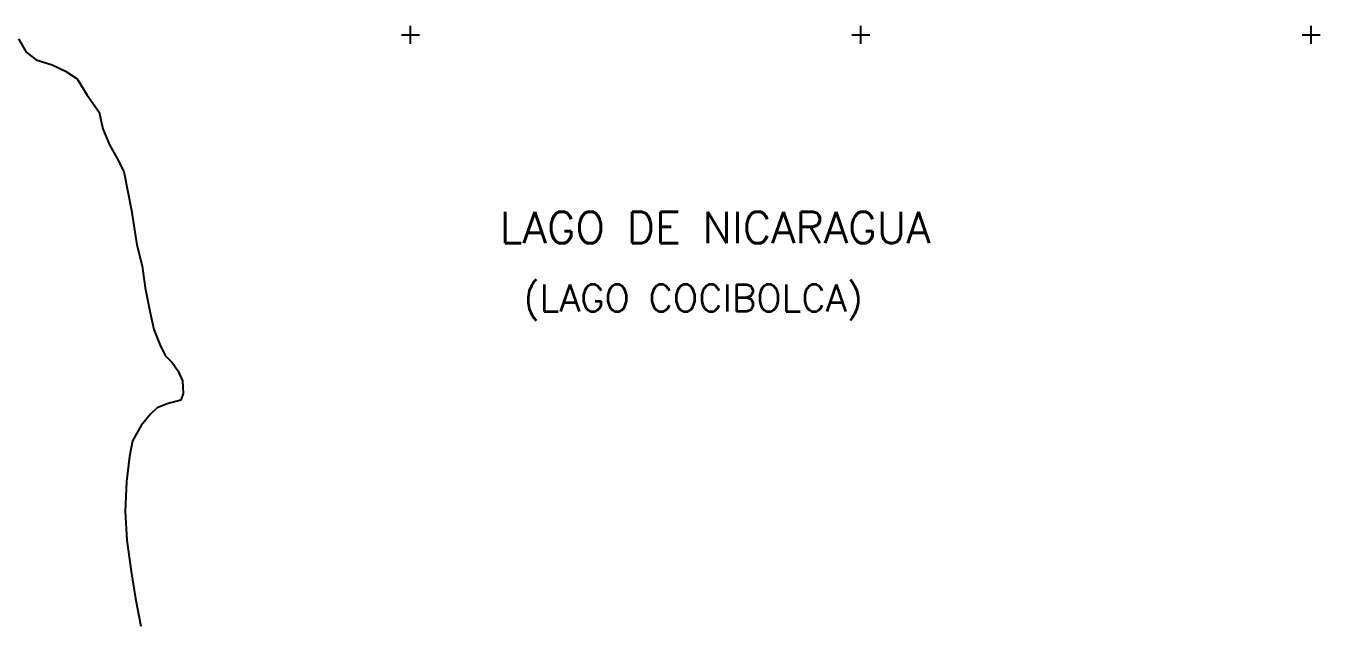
# Model space of a CAD drawing. Header units: metres. Extents: x 619047 to 657292, y 1301217 to 1319844.
# Drawn here: x 654348 to 657220, y 1310418 to 1311751 of the extents above; entities that cross this region are included whole.
import ezdxf
from ezdxf.enums import TextEntityAlignment as Align

# ---------------------------------------------------------------- set-up
doc = ezdxf.new("R2010")
doc.units = ezdxf.units.M
for name, color, linetype in [('2', 1, 'Continuous'), ('42', 7, 'Continuous'), ('44', 7, 'Continuous')]:
    doc.layers.add(name, color=color, linetype=linetype)
doc.styles.add('ROMANS', font='ROMANS', dxfattribs={"height": 0.2})

# ---------------------------------------------------------------- blocks, each defined once
blk = doc.blocks.new('COORD')
at = {"layer": '42', "color": 2, "linetype": 'Continuous'}
for p, q in [((-2, 0), (2, 0)), ((0, -2), (0, 2))]:
    blk.add_line(p, q, dxfattribs=at)
blk = doc.blocks.new('COORD$')
at = {"layer": '42', "color": 2, "linetype": 'Continuous'}
blk.add_blockref('COORD', (0, 0), dxfattribs=at)

msp = doc.modelspace()

# ---------------------------------------------------------------- linework, layer by layer
at = {"layer": '2', "color": 1, "linetype": 'Continuous'}
msp.add_lwpolyline([(654331.50973, 1311722.54033), (654348.19973, 1311692.90233), (654370.40273, 1311676.00733), (654406.29473, 1311664.53333), (654435.33873, 1311650.98333), (654461.10273, 1311633.60133), (654483.93173, 1311597.13933), (654510.06873, 1311559.67833), (654510.06873, 1311559.67833), (654518.41973, 1311522.61933), (654533.36773, 1311486.87033), (654549.28773, 1311458.49933), (654564.96873, 1311427.83933), (654581.99673, 1311341.26633), (654593.88073, 1311265.33733), (654605.84473, 1311218.64233), (654612.48873, 1311169.37133), (654622.44973, 1311117.83333), (654631.83973, 1311076.96633), (654644.74173, 1311043.49233), (654657.07973, 1311019.42133), (654672.16273, 1311003.75333), (654685.74373, 1310984.26433), (654695.27073, 1310962.97133), (654696.45273, 1310935.01833), (654691.45973, 1310920.24533), (654661.52873, 1310911.92933), (654638.71473, 1310903.14833), (654624.31873, 1310888.82633), (654603.12373, 1310864.04233), (654584.27273, 1310829.86733), (654577.36473, 1310795.00233), (654571.09073, 1310739.29833), (654568.18373, 1310672.68533), (654571.86473, 1310609.16233), (654581.16973, 1310539.57333), (654590.92773, 1310479.39133), (654602.97773, 1310418.20733)], dxfattribs=at)

# ---------------------------------------------------------------- block references
at = {"layer": '42', "color": 1, "linetype": 'Continuous', "xscale": 9.995999962789938, "yscale": 9.995999962789938}
for p in [(655200.91173, 1311731.34433), (656200.51173, 1311731.34333), (657200.11173, 1311731.34333)]:
    msp.add_blockref('COORD$', p, dxfattribs=at)

# ---------------------------------------------------------------- texts
at = {"layer": '44', "color": 7, "linetype": 'Continuous', "style": 'ROMANS'}
for s, height, p in [('LAGO DE NICARAGUA', 69.972, (655877.44573, 1311303.64633)), ('(LAGO COCIBOLCA)', 59.976, (655828.41973, 1311142.52733))]:
    msp.add_text(s, height=height, dxfattribs=at).set_placement(p, align=Align.MIDDLE)

doc.saveas('drawing.dxf')
